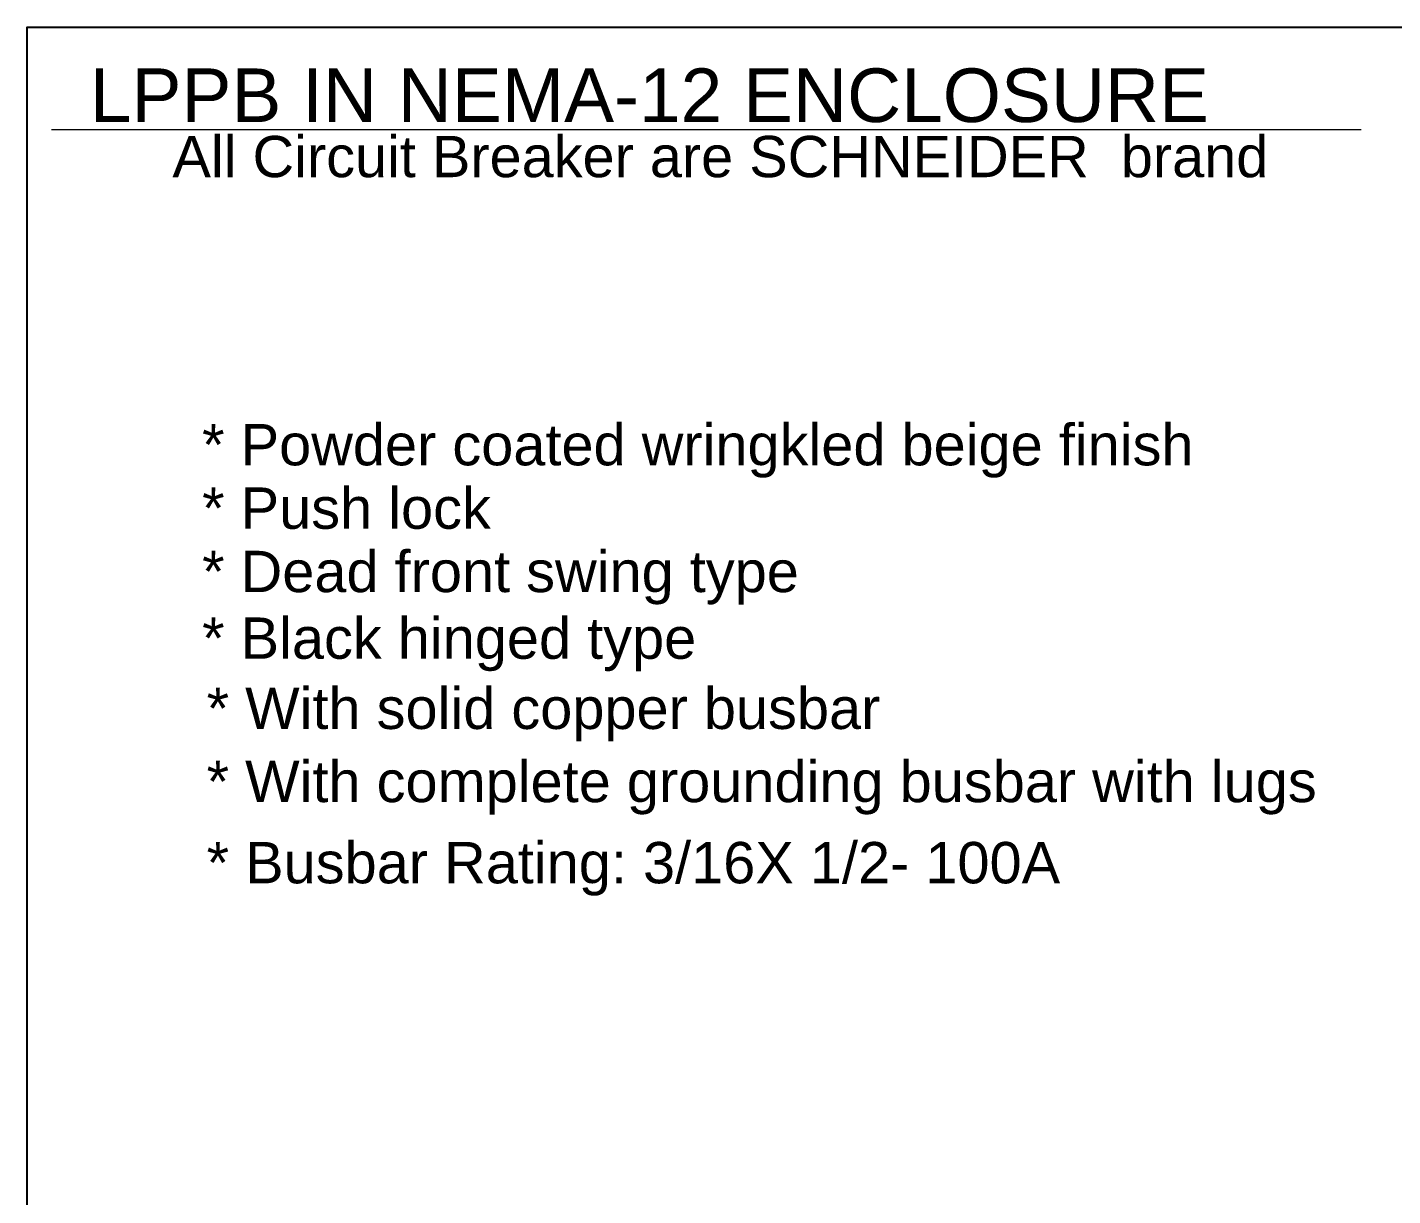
# Model space of a CAD drawing. Header units: inches. Extents: x 18739 to 22272, y 3658 to 7913.
# Drawn here: x 21728.1 to 21818.9, y 5166.2 to 5243.9 of the extents above; entities that cross this region are included whole.
import ezdxf

# ---------------------------------------------------------------- set-up
doc = ezdxf.new("R2010")
doc.units = ezdxf.units.IN
doc.header["$MEASUREMENT"] = 0
doc.layers.add('ENCLOSRURE', color=7, linetype='Continuous', lineweight=20)
doc.styles.get("Standard").update_dxf_attribs({"font": 'arial.ttf'})

msp = doc.modelspace()

# ---------------------------------------------------------------- linework, layer by layer
at = {"elevation": 0.01028}
msp.add_lwpolyline([(21728.08356, 5036.06926), (21728.08356, 5243.87434), (21995.29541, 5243.87434), (21995.29541, 5036.06926)], close=True, dxfattribs=at)
at = {"layer": 'ENCLOSRURE', "color": 8}
msp.add_line((21729.68764, 5237.07427), (21816.76064, 5237.07427), dxfattribs=at)

# ---------------------------------------------------------------- texts
at = {"layer": 'ENCLOSRURE', "color": 0}
for s, height, p in [('LPPB IN NEMA-12 ENCLOSURE', 3.5629968, (21732.24452, 5237.57724)), ('All Circuit Breaker are SCHNEIDER  brand', 2.7443107, (21737.73198, 5233.9128))]:
    msp.add_text(s, height=height, dxfattribs=at).set_placement(p)
at = {"layer": 'ENCLOSRURE', "color": 0, "lineweight": -3}
for s, p in [('            * Powder coated wringkled beige finish', (21726.91176, 5214.75899)), ('            * Push lock', (21726.91176, 5210.54214)), ('            * Dead front swing type', (21726.91176, 5206.33198)), ('            * Black hinged type', (21726.91176, 5201.90065)), ('            * With solid copper busbar', (21727.21289, 5197.23589)), ('            * With complete grounding busbar with lugs', (21727.21289, 5192.3727)), ('            * Busbar Rating: 3/16X 1/2- 100A', (21727.21289, 5186.97784))]:
    msp.add_text(s, height=2.7471284, dxfattribs=at).set_placement(p)

doc.saveas('drawing.dxf')
